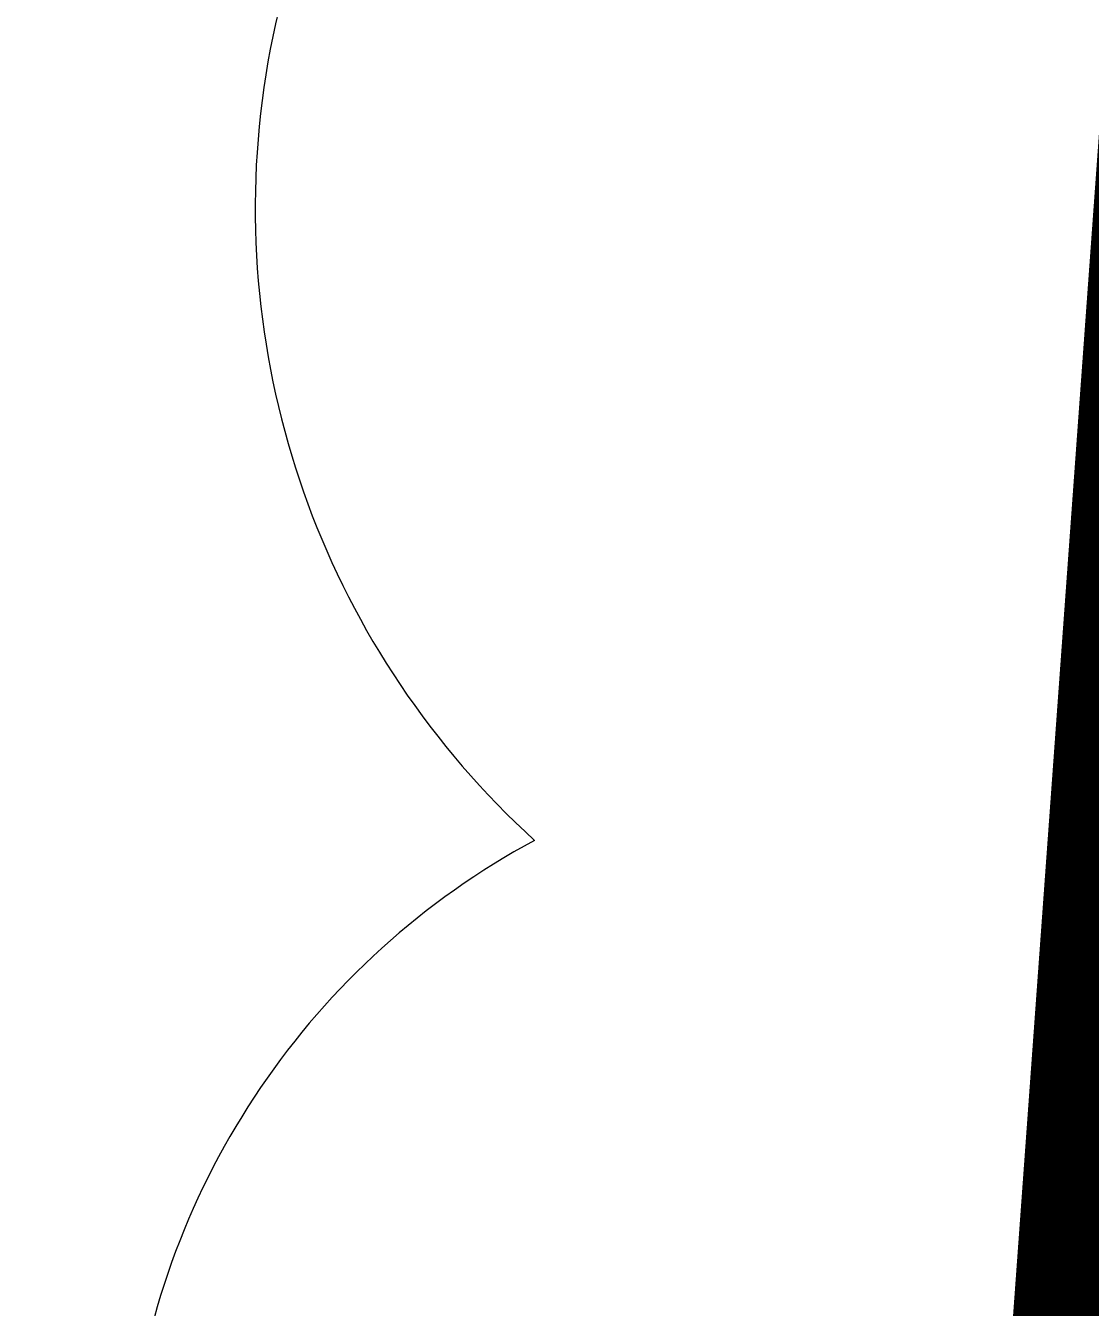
# Model space of a CAD drawing. Header units: metres. Extents: x 180 to 3220, y 13789 to 15035.
# Drawn here: x 799.4375 to 799.8499, y 14414.3664 to 14414.8629 of the extents above; entities that cross this region are included whole.
import ezdxf

# ---------------------------------------------------------------- set-up
doc = ezdxf.new("R2010")
doc.units = ezdxf.units.M
doc.header["$MEASUREMENT"] = 0
doc.linetypes.add('482 Границы районов', pattern=[5, 3, -1, 0, -1])
for name, color, linetype in [('!!!_Условные обозначения на ЛИСТ', 7, 'Continuous'), ('04 План (существующие кустарники)', 7, 'Continuous'), ('50 Дендроплан (привязки)', 7, 'Continuous')]:
    doc.layers.add(name, color=color, linetype=linetype)
doc.styles.get("Standard").update_dxf_attribs({"font": 'arial.ttf'})
doc.dimstyles.get("Standard").update_dxf_attribs({"dimtxt": 0.18, "dimasz": 0.18, "dimexe": 0.18, "dimexo": 0.0625, "dimgap": 0.09, "dimtad": 0, "dimtih": 1, "dimtoh": 1, "dimdec": 4, "dimzin": 0, "dimdsep": 46, "dimtxsty": 'Standard', "dimcen": 0.09, "dimadec": 0, "dimazin": 0, "dimtfac": 1, "dimtdec": 4, "dimtofl": 0, "dimtmove": 0, "dimatfit": 3, "dimfxl": 1, "dimtolj": 1, "dimtzin": 0, "dimarcsym": 0})

# ---------------------------------------------------------------- blocks, each defined once
blk = doc.blocks.new('*D259')
at = {"layer": '50 Дендроплан (привязки)', "color": 0, "lineweight": 0, "ltscale": 4}
for p, q in [((744.70277, 14595.90234), (744.72938, 14596.01679)), ((745.17562, 14595.72821), (1980.90108, 14308.35721)), ((3219.27415, 14020.37051), (1983.54868, 14307.74151)), ((3219.77531, 14020.31813), (3219.80192, 14020.43257))]:
    blk.add_line(p, q, dxfattribs=at)
at = {"layer": '50 Дендроплан (привязки)', "color": 0, "lineweight": 5, "ltscale": 4}
for points in [[(745.19449, 14595.80938), (745.15674, 14595.64705), (744.68861, 14595.84147)], [(3219.29302, 14020.45167), (3219.25527, 14020.28934), (3219.76115, 14020.25725)]]:
    blk.add_solid(points, dxfattribs=at)
at = {"layer": '50 Дендроплан (привязки)', "color": 0, "ltscale": 4, "insert": (1982.22488, 14308.04936), "char_height": 0.5, "attachment_point": 5}
blk.add_mtext('\\A1;2541.12', dxfattribs=at)

msp = doc.modelspace()

# ---------------------------------------------------------------- linework, layer by layer
at = {"layer": '!!!_Условные обозначения на ЛИСТ', "color": 5, "linetype": '482 Границы районов', "lineweight": 20, "const_width": 1}
msp.add_lwpolyline([(779.73589, 14393.0513), (783.13355, 14395.78804), (783.03477, 14403.0974), (783.02339, 14403.93923), (782.97229, 14405.08146), (782.84794, 14407.86101), (782.70227, 14408.96373), (786.92876, 14409.02085), (787.12703, 14396.29746), (793.6343, 14401.50979, 0.246872), (800.33368, 14416.86572), (802.33845, 14416.86572), (815.71656, 14398.28754), (818.01818, 14400.09346), (826.66028, 14396.09921)], format="xyb", dxfattribs=at)
at = {"layer": '04 План (существующие кустарники)', "color": 65, "lineweight": 0, "extrusion": (0, 0, -1)}
msp.add_lwpolyline([(-799.83658, 14416.12774, -0.520567), (-799.77851, 14415.67326, -0.520567), (-799.7033, 14415.08469, -0.520567), (-799.63464, 14414.54731, -0.520567), (-799.57721, 14414.0579, -0.520567), (-799.5229, 14413.48393, -0.520567), (-799.48168, 14413.04835, -0.520567), (-799.43935, 14412.60102, -0.520567), (-799.38883, 14412.06718, -0.520567), (-799.3228, 14411.58458, -0.520567), (-799.15019, 14411.06318, -0.520567), (-799.01305, 14410.64897, -0.520567), (-798.88687, 14410.26783, -0.520567), (-798.74962, 14409.85327, -0.520567), (-798.62113, 14409.46514, -0.520567), (-798.4484, 14408.9434, -0.520567), (-798.22804, 14408.40293, -0.520567), (-798.01889, 14407.92135, -0.520567), (-797.84975, 14407.53188, -0.520567), (-797.65397, 14407.08106, -0.520567), (-797.45645, 14406.62626, -0.520567), (-797.22793, 14406.22538, -0.520567), (-796.94481, 14405.76378, -0.520567), (-796.67388, 14405.32205, -0.520567)], format="xyb", dxfattribs=at)

# ---------------------------------------------------------------- dimensions: what is measured, and where the dimension line sits
at = {"layer": '50 Дендроплан (привязки)', "ltscale": 4}
dim = msp.add_aligned_dim(p1=(3219.76115, 14020.25725), p2=(744.68861, 14595.84147), distance=0, dimstyle='Standard', override={"dimtxt": 0.5, "dimasz": 0.5, "dimdec": 2, "dimlwd": 0, "dimlwe": 0}, dxfattribs=at)
dim.commit()
dim.dimension.update_dxf_attribs({"geometry": '*D259', "text_midpoint": (1982.22488, 14308.04936)})

doc.saveas('drawing.dxf')
